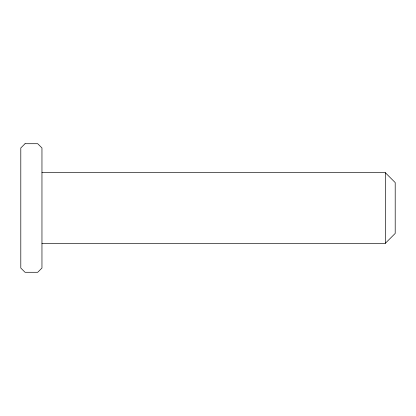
<?xml version="1.0" encoding="UTF-8"?>
<svg xmlns="http://www.w3.org/2000/svg" width="416" height="416" viewBox="0 0 416 416"><rect width="100%" height="100%" fill="white"/><g stroke="black" fill="none" stroke-linecap="round" stroke-linejoin="round"><path stroke-width="0.62" d="M41.99 243.318L385.31 243.318L395.2 233.428L395.2 182.572L385.31 172.682L41.99 172.682M385.31 172.682L385.31 243.318M25.038 143.718L20.8 147.956L20.8 268.044L25.038 272.282L37.721 272.282L41.959 268.044L41.959 147.956L37.721 143.718L25.038 143.718"/></g></svg>
